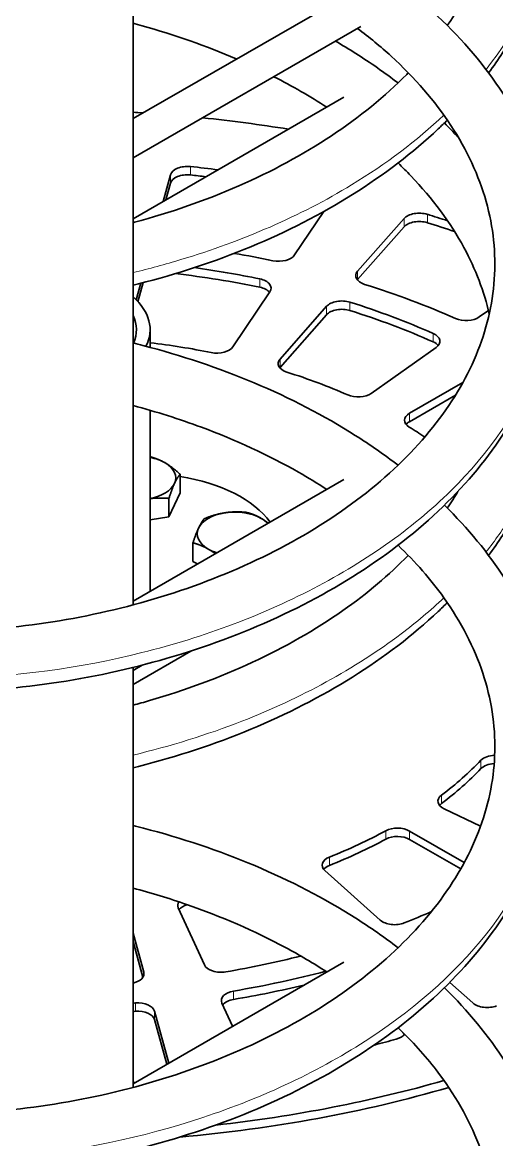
# Model space of a CAD drawing. Header units: millimetres. Extents: x 150 to 6235, y 143 to 4395.
# Drawn here: x 4692.3 to 4831.3, y 2001.6 to 2329.1 of the extents above; entities that cross this region are included whole.
import ezdxf

# ---------------------------------------------------------------- set-up
doc = ezdxf.new("R2010")
doc.units = ezdxf.units.MM
doc.header["$LTSCALE"] = 15
doc.layers.add('AM_0', color=7, linetype='Continuous', lineweight=35)
doc.layers.add('AM_TANG', color=171, linetype='Continuous', lineweight=18, true_color=0x8080ff)

msp = doc.modelspace()

# ---------------------------------------------------------------- linework, layer by layer
at = {"layer": 'AM_0'}
for p, q in [((4724.766, 2158.374), (4724.766, 2373.759)), ((4724.766, 2300.885), (4786.477, 2336.515)), ((4724.766, 2289.338), (4791.466, 2327.848)), ((4724.766, 2271.492), (4786.477, 2307.121)), ((4733.585, 2276.583), (4735.737, 2284.429)), ((4735.737, 2281.98), (4734.383, 2277.044)), ((4780.695, 2273.681), (4772.113, 2260.917)), ((4790.536, 2256.157), (4804.159, 2271.594)), ((4804.159, 2269.144), (4790.536, 2253.708)), ((4725.679, 2247.764), (4727.012, 2252.624)), ((4727.735, 2252.809), (4726.203, 2247.224)), ((4764.873, 2250.148), (4754.013, 2233.994)), ((4767.827, 2230.425), (4781.453, 2245.865)), ((4781.453, 2243.416), (4767.827, 2227.976)), ((4828.866, 2244.65), (4826.169, 2242.742)), ((4729.766, 2233.835), (4729.766, 2239.037)), ((4813.521, 2233.792), (4794.545, 2220.366)), ((4805.773, 2214.508), (4821.388, 2223.523)), ((4819.226, 2219.826), (4805.773, 2212.058)), ((4729.766, 2162.355), (4729.766, 2215.389)), ((4724.766, 2159.468), (4786.477, 2195.097)), ((4738.551, 2191.251), (4738.551, 2196.654)), ((4738.551, 2191.251), (4735.264, 2184.168)), ((4735.264, 2184.168), (4735.264, 2189.571)), ((4735.264, 2184.168), (4729.766, 2183.317)), ((4742.298, 2171.125), (4742.298, 2176.528)), ((4743.627, 2170.358), (4742.298, 2171.125)), ((4724.766, 2135.079), (4741.647, 2144.825)), ((4727.456, 2140.714), (4724.766, 2139.161)), ((4724.766, 2016.957), (4724.766, 2140.039)), ((4826.598, 2093.553), (4815.92, 2098.584)), ((4805.773, 2092.101), (4821.794, 2082.852)), ((4820.765, 2080.996), (4805.773, 2089.652)), ((4797.2, 2065.971), (4780.947, 2080.539)), ((4745.687, 2052.862), (4738.027, 2069.617)), ((4724.766, 2062.174), (4727.913, 2050.701)), ((4727.647, 2049.221), (4724.766, 2059.724)), ((4724.766, 2018.051), (4786.477, 2053.68)), ((4824.283, 2041.695), (4817.553, 2047.727)), ((4753.909, 2034.877), (4750.793, 2041.693)), ((4731.043, 2039.292), (4735.215, 2024.084)), ((4734.635, 2023.749), (4731.043, 2036.842)), ((4804.159, 2032.566), (4803.199, 2033.654))]:
    msp.add_line(p, q, dxfattribs=at)
for centre, major_axis, start_param, end_param in [((4699.766, 2153.305), (260, 0), 1.4633465, 1.4744937), ((4699.766, 2153.305), (260, 0), 1.2960372, 1.3953202), ((4740.676, 2283.978), (-5, 0), 4.5335685, 6.1261057), ((4699.766, 2153.305), (235, 0), 1.3567004, 1.3919759), ((4740.676, 2281.528), (-5, 0), 4.5335685, 6.1261057), ((4699.766, 2150.855), (-235, 0), 4.5135443, 4.5335685), ((4808.614, 2270.283), (-5, 0), 4.2194092, 5.8119464), ((4699.766, 2153.305), (235, 0), 1.0489839, 1.0778166), ((4808.614, 2267.834), (5, 0), 1.0778166, 2.6703538), ((4699.766, 2150.855), (-235, 0), 4.1804521, 4.2194092), ((4699.766, 2153.305), (-195, 0), 4.3671426, 4.428381), ((4767.452, 2261.961), (5, 0), 4.3671426, 5.9129363), ((4699.766, 2153.305), (185, 0), 1.2283287, 1.3364966), ((4794.991, 2254.847), (-5, 0), 5.8119464, 7.3577401), ((4699.766, 2150.855), (-185, 0), 4.3699214, 4.5086812), ((4760.212, 2251.193), (5, 0), 5.9129363, 7.511514), ((4794.991, 2252.397), (5, 0), 2.6703538, 2.7034436), ((4760.212, 2248.743), (5, 0), 0.4349578, 1.2283287), ((4699.766, 2153.305), (-195, 0), 4.0529833, 4.2161475), ((4699.766, 2239.037), (30, 0), 5.9975444, 6.8688709), ((4785.908, 2244.554), (-5, 0), 4.2133687, 5.8119464), ((4699.766, 2153.305), (185, 0), 0.9141694, 1.0717761), ((4699.766, 2239.037), (26, 0), 6.0174224, 6.5614321), ((4785.908, 2242.105), (5, 0), 1.0717761, 2.6703538), ((4699.766, 2150.855), (-185, 0), 4.0557621, 4.2133687), ((4822.295, 2244.567), (5, 0), 4.0529833, 5.5987771), ((4809.647, 2235.618), (5, 0), 5.5987771, 7.1973547), ((4699.766, 2153.305), (-145, 0), 4.3754795, 4.5039872), ((4749.352, 2235.038), (5, 0), 4.3754795, 5.9129363), ((4809.647, 2233.168), (5, 0), 0.438149, 0.9141694), ((4772.282, 2229.115), (-5, 0), 5.8119464, 7.3494032), ((4772.282, 2226.665), (5, 0), 2.6703538, 2.7034436), ((4699.766, 2153.305), (-145, 0), 4.0613203, 4.2078106), ((4790.671, 2222.192), (5, 0), 4.0613203, 5.5987771), ((4809.308, 2212.467), (-5, 0), 5.4977871, 7.035244), ((4809.308, 2210.017), (5, 0), 2.3561945, 2.7034436), ((4699.766, 2153.305), (-145, 0), 3.8464448, 3.8936513), ((4726.282, 2195.558), (-11, 0), 3.9269908, 4.3901602), ((4726.282, 2195.558), (11, 0), 6.0213859, 7.0685835), ((4726.282, 2195.558), (11, 0), 5.0346178, 6.0213859), ((4728.05, 2173.717), (40, 0), 0.3975219, 1.3051547), ((4754.567, 2179.229), (-11, 0), 4.9741884, 6.0213859), ((4754.567, 2179.229), (-11, 0), 3.9269908, 4.9741884), ((4754.567, 2179.229), (-11, 0), 6.0213859, 7.0685835), ((4754.567, 2179.229), (-11, 0), 3.6385503, 3.9269908), ((4754.567, 2179.229), (11, 0), 3.9269908, 4.2154313), ((4699.766, 2153.305), (145, 0), 5.6321166, 5.7786069), ((4831.073, 2111.438), (-5, 0), 4.7855278, 5.7786069), ((4699.766, 2150.855), (-145, 0), 2.4905239, 2.6370142), ((4831.073, 2108.988), (5, 0), 1.6723312, 2.6370142), ((4819.081, 2100.82), (-5, 0), 5.6321166, 7.1695734), ((4819.081, 2098.371), (5, 0), 2.4905239, 2.7034436), ((4802.237, 2090.06), (-5, 0), 3.9269908, 5.4644476), ((4699.766, 2153.305), (145, 0), 5.3179573, 5.4644476), ((4699.766, 2150.855), (-145, 0), 2.1763647, 2.322855), ((4802.237, 2087.611), (5, 0), 0.7853982, 2.322855), ((4785.15, 2082.102), (-5, 0), 5.3179573, 6.8554141), ((4785.15, 2079.652), (5, 0), 2.1763647, 2.7034436), ((4742.861, 2070.353), (-5, 0), 5.9305389, 6.5412549), ((4742.861, 2067.904), (5, 0), 2.0248142, 2.7290532), ((4699.766, 2153.305), (-185, 0), 2.1708065, 2.2237457), ((4801.403, 2067.534), (5, 0), 3.7138215, 5.3123992), ((4699.766, 2153.305), (-185, 0), 1.8566472, 1.9832225), ((4722.975, 2050.249), (5, 0), 5.0787504, 6.4402649), ((4750.521, 2053.599), (-5, 0), 0.2580696, 1.8566472), ((4699.766, 2153.305), (195, 0), 4.9954611, 5.1432355), ((4699.766, 2150.855), (-195, 0), 1.8538685, 1.9658125), ((4755.627, 2042.43), (-5, 0), 4.9954611, 6.5412549), ((4699.766, 2153.305), (195, 0), 4.8409479, 4.844466), ((4726.105, 2038.84), (5, 0), 0.1570796, 1.7028734), ((4755.627, 2039.981), (5, 0), 1.8538685, 2.7290532), ((4828.487, 2043.258), (5, 0), 3.7138215, 5.3063586), ((4699.766, 2150.855), (-195, 0), 1.6993553, 1.7028734), ((4726.105, 2036.391), (5, 0), 0.1570796, 1.7028734), ((4699.766, 2153.305), (-235, 0), 1.9901603, 2.0202944), ((4799.704, 2033.705), (5, 0), 5.161887, 5.8780398), ((4799.704, 2031.255), (5, 0), 0.438149, 0.4712389), ((4699.766, 2153.305), (-235, 0), 1.677381, 1.6802607), ((4699.766, 2153.305), (-260, 0), 1.7612037, 2.0336485), ((4699.766, 2150.855), (-260, 0), 1.7204088, 2.0397257)]:
    msp.add_ellipse(centre, major_axis=major_axis, ratio=0.5773503, start_param=start_param, end_param=end_param, dxfattribs=at)
for points, knots in [([(4815.976, 2441.018), (4822.902, 2434.248), (4828.92, 2426.938), (4838.881, 2411.309), (4842.784, 2402.848), (4847.586, 2386.389), (4848.757, 2378.326), (4848.757, 2361.663), (4847.392, 2352.96), (4842.088, 2336.138), (4838.118, 2327.906), (4831.73, 2318.163), (4830.362, 2316.217), (4828.923, 2314.297)], [408.9291835, 408.9291835, 408.9291835, 408.9291835, 412.2432927, 412.2432927, 415.7079064, 415.7079064, 418.8524238, 418.8524238, 422.2437742, 422.2437742, 425.63291, 425.63291, 426.4913169, 426.4913169, 426.4913169, 426.4913169]), ([(4816.822, 2328.157), (4818.201, 2330.166), (4819.48, 2332.196), (4824.735, 2341.337), (4827.617, 2348.705), (4830.846, 2363.583), (4831.181, 2371.202), (4829.243, 2386.365), (4826.911, 2394.022), (4819.69, 2408.78), (4814.766, 2415.993), (4806.734, 2424.978), (4804.624, 2427.156), (4802.396, 2429.288)], [106.9324275, 106.9324275, 106.9324275, 106.9324275, 107.8669257, 107.8669257, 111.1120429, 111.1120429, 114.4091889, 114.4091889, 117.7545381, 117.7545381, 121.0693277, 121.0693277, 122.1533323, 122.1533323, 122.1533323, 122.1533323]), ([(4724.257, 2376.655), (4729.867, 2375.292), (4735.433, 2373.735), (4751.847, 2368.493), (4762.533, 2364.198), (4782.535, 2354.235), (4791.978, 2348.498), (4808.989, 2335.846), (4816.664, 2328.844), (4829.695, 2313.928), (4835.139, 2305.912), (4843.355, 2289.345), (4846.198, 2280.684), (4848.381, 2267.421), (4848.757, 2262.849), (4848.757, 2249.629), (4847.389, 2240.914), (4842.075, 2224.083), (4838.102, 2215.852), (4827.843, 2200.217), (4821.464, 2192.717), (4806.726, 2178.828), (4798.248, 2172.358), (4779.81, 2160.805), (4769.723, 2155.65), (4748.676, 2146.91), (4737.578, 2143.264), (4715.16, 2137.611), (4703.691, 2135.562), (4681.166, 2133.079), (4669.961, 2132.626), (4648.555, 2133.234), (4638.215, 2134.298), (4619.053, 2137.785), (4610.112, 2140.232), (4594.158, 2146.315), (4587.052, 2149.994), (4575.122, 2158.431), (4570.215, 2163.261), (4563.291, 2173.826), (4561.193, 2179.667), (4560.778, 2186.252), (4560.757, 2186.914), (4560.757, 2189.568), (4560.946, 2191.56), (4562.32, 2198.786), (4564.663, 2203.86), (4571.518, 2213.196), (4576.141, 2217.517), (4587.591, 2225.456), (4594.643, 2229.055), (4610.639, 2235.09), (4619.725, 2237.537), (4639.162, 2240.98), (4649.634, 2242.006), (4665.15, 2242.364), (4669.93, 2242.327), (4674.766, 2242.143)], [35.7079836, 35.7079836, 35.7079836, 35.7079836, 37.4341575, 37.4341575, 40.8936332, 40.8936332, 44.3607298, 44.3607298, 47.8361733, 47.8361733, 51.3112691, 51.3112691, 54.7635829, 54.7635829, 56.5534282, 56.5534282, 59.949048, 59.949048, 63.3381619, 63.3381619, 66.7663191, 66.7663191, 70.2312561, 70.2312561, 73.7083917, 73.7083917, 77.1808502, 77.1808502, 80.6444617, 80.6444617, 84.1021419, 84.1021419, 87.5602208, 87.5602208, 91.0277769, 91.0277769, 94.5161158, 94.5161158, 98.0242484, 98.0242484, 101.4545621, 101.4545621, 101.8378827, 101.8378827, 102.9890711, 102.9890711, 106.073566, 106.073566, 109.2726174, 109.2726174, 112.7119691, 112.7119691, 116.2196977, 116.2196977, 119.708201, 119.708201, 121.2177856, 121.2177856, 121.2177856, 121.2177856]), ([(4755.018, 2318.351), (4746.192, 2322.173), (4736.869, 2325.447), (4726.529, 2328.332), (4725.648, 2328.571), (4724.766, 2328.806)], [45.8824541, 45.8824541, 45.8824541, 45.8824541, 48.8313319, 48.8313319, 49.1049581, 49.1049581, 49.1049581, 49.1049581]), ([(4609.958, 2159.333), (4613.128, 2158.171), (4616.508, 2157.101), (4627.843, 2154.051), (4636.58, 2152.47), (4655.221, 2150.619), (4665.275, 2150.347), (4685.885, 2151.266), (4696.597, 2152.472), (4717.814, 2156.383), (4728.478, 2159.119), (4748.901, 2166.004), (4758.814, 2170.203), (4777.103, 2179.813), (4785.621, 2185.294), (4800.604, 2197.168), (4807.188, 2203.647), (4817.973, 2217.165), (4822.252, 2224.301), (4828.301, 2238.828), (4830.094, 2246.324), (4831.122, 2261.382), (4830.317, 2269.058), (4826.08, 2284.156), (4822.593, 2291.691), (4813.209, 2305.977), (4807.279, 2312.844), (4797.28, 2321.992), (4794.008, 2324.707), (4790.551, 2327.32)], [411.5326582, 411.5326582, 411.5326582, 411.5326582, 412.9960435, 412.9960435, 416.1993932, 416.1993932, 419.4320101, 419.4320101, 422.6805458, 422.6805458, 425.9336915, 425.9336915, 429.1832911, 429.1832911, 432.4239994, 432.4239994, 435.6552296, 435.6552296, 438.8875739, 438.8875739, 442.1509736, 442.1509736, 445.4750093, 445.4750093, 448.8172381, 448.8172381, 452.1038153, 452.1038153, 453.5506012, 453.5506012, 453.5506012, 453.5506012]), ([(4784.085, 2323.586), (4786.091, 2322.415), (4788.063, 2321.215), (4794.305, 2317.249), (4798.451, 2314.357), (4802.398, 2311.329)], [495.1360533, 495.1360533, 495.1360533, 495.1360533, 495.8683941, 495.8683941, 497.5001438, 497.5001438, 497.5001438, 497.5001438]), ([(4724.766, 2270.395), (4724.921, 2270.436), (4725.075, 2270.478), (4735.697, 2273.327), (4746.019, 2276.909), (4765.387, 2285.386), (4774.582, 2290.342), (4791.123, 2301.306), (4798.6, 2307.393), (4805.097, 2313.994), (4805.245, 2314.145), (4805.392, 2314.296)], [94.8576227, 94.8576227, 94.8576227, 94.8576227, 94.9056421, 94.9056421, 98.157604, 98.157604, 101.4025953, 101.4025953, 104.6374904, 104.6374904, 104.7130959, 104.7130959, 104.7130959, 104.7130959]), ([(4816.825, 2300.438), (4815.952, 2299.57), (4815.064, 2298.71), (4806.756, 2290.876), (4798.281, 2284.405), (4779.847, 2272.848), (4769.761, 2267.692), (4748.717, 2258.948), (4737.62, 2255.3), (4725.854, 2252.331), (4725.31, 2252.196), (4724.766, 2252.062)], [428.6389045, 428.6389045, 428.6389045, 428.6389045, 429.0610101, 429.0610101, 432.5259158, 432.5259158, 436.0030497, 436.0030497, 439.4755188, 439.4755188, 439.6435539, 439.6435539, 439.6435539, 439.6435539]), ([(4829.112, 2243.593), (4827.632, 2250.178), (4825.144, 2256.738), (4817.757, 2270.364), (4812.501, 2277.474), (4804.943, 2285.382), (4803.691, 2286.634), (4802.397, 2287.871)], [32.9212744, 32.9212744, 32.9212744, 32.9212744, 35.8125937, 35.8125937, 39.1184508, 39.1184508, 39.7481218, 39.7481218, 39.7481218, 39.7481218]), ([(4847.455, 2243.592), (4848.319, 2238.717), (4848.757, 2233.796), (4848.757, 2220.246), (4847.392, 2211.542), (4842.088, 2194.721), (4838.118, 2186.489), (4831.73, 2176.746), (4830.363, 2174.8), (4828.923, 2172.88)], [507.5035982, 507.5035982, 507.5035982, 507.5035982, 509.4271986, 509.4271986, 512.818549, 512.818549, 516.2076847, 516.2076847, 517.0660594, 517.0660594, 517.0660594, 517.0660594]), ([(4724.766, 2235.116), (4725.73, 2234.879), (4726.692, 2234.637), (4738.813, 2231.511), (4749.835, 2227.825), (4770.727, 2219.019), (4780.732, 2213.839), (4794.232, 2205.277), (4798.415, 2202.361), (4802.396, 2199.308)], [126.3362926, 126.3362926, 126.3362926, 126.3362926, 126.6337795, 126.6337795, 130.0914855, 130.0914855, 133.5551413, 133.5551413, 135.2008021, 135.2008021, 135.2008021, 135.2008021]), ([(4781.511, 2192.23), (4778.828, 2193.971), (4776.063, 2195.652), (4764.4, 2202.289), (4754.768, 2206.733), (4738.279, 2212.849), (4731.563, 2214.972), (4724.766, 2216.781)], [372.3553509, 372.3553509, 372.3553509, 372.3553509, 373.3920889, 373.3920889, 376.6220734, 376.6220734, 378.7253057, 378.7253057, 378.7253057, 378.7253057]), ([(4815.976, 2187.577), (4822.872, 2180.836), (4828.869, 2173.56), (4838.828, 2157.97), (4842.742, 2149.512), (4847.575, 2133.021), (4848.757, 2124.921), (4848.757, 2108.223), (4847.392, 2099.519), (4842.088, 2082.698), (4838.119, 2074.466), (4827.866, 2058.829), (4821.489, 2051.328), (4806.756, 2037.436), (4798.282, 2030.964), (4779.848, 2019.408), (4769.762, 2014.252), (4748.717, 2005.507), (4737.621, 2001.859), (4715.203, 1996.202), (4703.734, 1994.151), (4681.209, 1991.665), (4670.003, 1991.209), (4648.595, 1991.813), (4638.253, 1992.876), (4619.088, 1996.36), (4610.144, 1998.805), (4594.187, 2004.885), (4587.078, 2008.562), (4575.142, 2016.996), (4570.232, 2021.825), (4563.301, 2032.387), (4561.199, 2038.228), (4560.778, 2044.82), (4560.757, 2045.49), (4560.757, 2048.173), (4560.951, 2050.187), (4562.344, 2057.433), (4564.696, 2062.503), (4571.57, 2071.834), (4576.203, 2076.152), (4587.673, 2084.085), (4594.735, 2087.68), (4610.747, 2093.706), (4619.84, 2096.147), (4639.289, 2099.579), (4649.766, 2100.598), (4665.241, 2100.946), (4669.976, 2100.908), (4674.766, 2100.726)], [137.2049319, 137.2049319, 137.2049319, 137.2049319, 140.5047858, 140.5047858, 143.9695045, 143.9695045, 147.1280981, 147.1280981, 150.5193892, 150.5193892, 153.9085253, 153.9085253, 157.3366246, 157.3366246, 160.8015299, 160.8015299, 164.2786638, 164.2786638, 167.751133, 167.751133, 171.2147549, 171.2147549, 174.6724392, 174.6724392, 178.1305124, 178.1305124, 181.5980494, 181.5980494, 185.0863558, 185.0863558, 188.5944884, 188.5944884, 192.0250434, 192.0250434, 192.4125865, 192.4125865, 193.5764833, 193.5764833, 196.6610811, 196.6610811, 199.8612155, 199.8612155, 203.3012308, 203.3012308, 206.808963, 206.808963, 210.2973595, 210.2973595, 211.7925254, 211.7925254, 211.7925254, 211.7925254]), ([(4609.958, 2017.915), (4614.099, 2016.399), (4618.601, 2015.037), (4631.425, 2011.929), (4640.383, 2010.518), (4659.378, 2009.034), (4669.567, 2008.961), (4690.346, 2010.293), (4701.095, 2011.714), (4722.285, 2016.05), (4732.885, 2018.999), (4753.085, 2026.287), (4762.84, 2030.68), (4780.73, 2040.64), (4789.005, 2046.281), (4803.444, 2058.425), (4809.722, 2065.019), (4819.864, 2078.714), (4823.802, 2085.916), (4829.159, 2100.543), (4830.595, 2108.073), (4830.895, 2123.173), (4829.715, 2130.857), (4824.73, 2145.9), (4820.877, 2153.371), (4812.017, 2165.787), (4807.507, 2170.952), (4802.397, 2175.848)], [329.1277882, 329.1277882, 329.1277882, 329.1277882, 331.038912, 331.038912, 334.2470256, 334.2470256, 337.4826924, 337.4826924, 340.7324788, 340.7324788, 343.9855561, 343.9855561, 347.2341558, 347.2341558, 350.4734034, 350.4734034, 353.7037737, 353.7037737, 356.9382079, 356.9382079, 360.2091377, 360.2091377, 363.5405735, 363.5405735, 366.8780281, 366.8780281, 369.367926, 369.367926, 369.367926, 369.367926]), ([(4724.766, 2128.979), (4726.379, 2129.407), (4727.987, 2129.854), (4739.983, 2133.33), (4750.187, 2137.113), (4769.234, 2145.962), (4778.223, 2151.092), (4793.359, 2161.71), (4799.81, 2167.151), (4805.391, 2172.878)], [12.4515696, 12.4515696, 12.4515696, 12.4515696, 12.9515424, 12.9515424, 16.2028716, 16.2028716, 19.44654, 19.44654, 22.306717, 22.306717, 22.306717, 22.306717]), ([(4816.825, 2159.021), (4815.952, 2158.152), (4815.064, 2157.293), (4806.756, 2149.459), (4798.281, 2142.987), (4779.847, 2131.431), (4769.761, 2126.275), (4748.717, 2117.531), (4737.62, 2113.883), (4725.854, 2110.914), (4725.31, 2110.778), (4724.766, 2110.645)], [519.2136728, 519.2136728, 519.2136728, 519.2136728, 519.6357849, 519.6357849, 523.1006906, 523.1006906, 526.5778245, 526.5778245, 530.0502935, 530.0502935, 530.2183287, 530.2183287, 530.2183287, 530.2183287]), ([(4724.766, 2093.698), (4725.777, 2093.451), (4726.785, 2093.197), (4738.95, 2090.052), (4749.97, 2086.359), (4770.853, 2077.54), (4780.853, 2072.355), (4794.306, 2063.808), (4798.45, 2060.917), (4802.397, 2057.89)], [216.9110001, 216.9110001, 216.9110001, 216.9110001, 217.2228573, 217.2228573, 220.6805768, 220.6805768, 224.1442664, 224.1442664, 225.7756419, 225.7756419, 225.7756419, 225.7756419]), ([(4781.511, 2050.813), (4777.633, 2053.327), (4773.581, 2055.719), (4760.362, 2062.816), (4750.567, 2067.066), (4735.328, 2072.35), (4730.075, 2073.951), (4724.766, 2075.363)], [289.9505077, 289.9505077, 289.9505077, 289.9505077, 291.4477163, 291.4477163, 294.6784236, 294.6784236, 296.3204676, 296.3204676, 296.3204676, 296.3204676]), ([(4815.976, 2046.16), (4822.902, 2039.39), (4828.921, 2032.079), (4838.882, 2016.45), (4842.785, 2007.989), (4847.586, 1991.53), (4848.757, 1983.468), (4848.757, 1966.805), (4847.392, 1958.102), (4842.088, 1941.28), (4838.118, 1933.048), (4827.865, 1917.411), (4821.489, 1909.911), (4806.756, 1896.018), (4798.281, 1889.547), (4779.847, 1877.99), (4769.761, 1872.834), (4748.717, 1864.09), (4737.62, 1860.442), (4715.203, 1854.785), (4703.734, 1852.734), (4681.208, 1850.248), (4670.002, 1849.792), (4648.594, 1850.396), (4638.252, 1851.459), (4619.088, 1854.942), (4610.144, 1857.388), (4594.186, 1863.468), (4587.077, 1867.145), (4575.142, 1875.579), (4570.232, 1880.408), (4563.301, 1890.97), (4561.198, 1896.811), (4560.778, 1903.403), (4560.757, 1904.073), (4560.757, 1906.755), (4560.951, 1908.769), (4562.343, 1916.015), (4564.696, 1921.085), (4571.569, 1930.416), (4576.203, 1934.734), (4587.672, 1942.667), (4594.734, 1946.263), (4610.746, 1952.288), (4619.839, 1954.729), (4639.287, 1958.161), (4649.764, 1959.181), (4665.24, 1959.529), (4669.975, 1959.491), (4674.766, 1959.309)], [227.779633, 227.779633, 227.779633, 227.779633, 231.0939401, 231.0939401, 234.5585524, 234.5585524, 237.7028743, 237.7028743, 241.0942256, 241.0942256, 244.4833613, 244.4833613, 247.9114614, 247.9114614, 251.3763672, 251.3763672, 254.8535011, 254.8535011, 258.3259701, 258.3259701, 261.7895919, 261.7895919, 265.2472761, 265.2472761, 268.7053494, 268.7053494, 272.1728867, 272.1728867, 275.6611936, 275.6611936, 279.1693262, 279.1693262, 282.5998778, 282.5998778, 282.9873623, 282.9873623, 284.1510825, 284.1510825, 287.2356788, 287.2356788, 290.4357982, 290.4357982, 293.8758043, 293.8758043, 297.3835365, 297.3835365, 300.8719345, 300.8719345, 302.3673006, 302.3673006, 302.3673006, 302.3673006]), ([(4609.957, 1876.497), (4615.082, 1874.622), (4620.771, 1872.982), (4635.16, 1869.867), (4644.331, 1868.633), (4663.661, 1867.53), (4673.972, 1867.664), (4694.896, 1869.419), (4705.667, 1871.059), (4726.801, 1875.825), (4737.322, 1878.988), (4757.27, 1886.68), (4766.85, 1891.265), (4784.312, 1901.572), (4792.33, 1907.368), (4806.199, 1919.775), (4812.159, 1926.476), (4821.64, 1940.34), (4825.227, 1947.603), (4829.878, 1962.321), (4830.948, 1969.884), (4830.505, 1985.017), (4828.94, 1992.701), (4823.201, 2007.668), (4818.982, 2015.064), (4810.291, 2026.317), (4806.542, 2030.459), (4802.396, 2034.43)], [246.7228169, 246.7228169, 246.7228169, 246.7228169, 249.0894642, 249.0894642, 252.3022647, 252.3022647, 255.5407428, 255.5407428, 258.7915815, 258.7915815, 262.0444328, 262.0444328, 265.2919152, 265.2919152, 268.5296776, 268.5296776, 271.7594183, 271.7594183, 274.9966606, 274.9966606, 278.275902, 278.275902, 281.6136128, 281.6136128, 284.9446486, 284.9446486, 286.9628702, 286.9628702, 286.9628702, 286.9628702])]:
    msp.add_open_spline(points, degree=3, knots=knots, dxfattribs=at)
for points in [[(4781.513, 2304.255), (4776.623, 2307.423), (4771.435, 2310.406), (4766.034, 2313.164)], [(4815.976, 2299.601), (4817.34, 2298.267), (4818.67, 2296.912), (4819.962, 2295.537)], [(4816.823, 2186.742), (4817.933, 2188.361), (4818.98, 2189.995), (4819.961, 2191.64)]]:
    msp.add_open_spline(points, degree=3, dxfattribs=at)
for points, weights in [([(4729.766, 2201.791), (4732.056, 2201.207), (4734.061, 2200.049)], [1.00288097947, 1.03645509828, 1]), ([(4734.061, 2200.049), (4736.145, 2198.846), (4738.551, 2196.654)], [1, 1.0379548493, 1]), ([(4736.908, 2193.915), (4736.145, 2192.271), (4735.264, 2189.571)], [1, 1.0379548493, 1]), ([(4738.551, 2196.654), (4737.67, 2195.558), (4736.908, 2193.915)], [1, 1.0379548493, 1]), ([(4735.264, 2189.571), (4732.32, 2189.834), (4729.766, 2189.513)], [1, 1.03385425282, 1.0073151459]), ([(4745.585, 2183.612), (4748.873, 2184.923), (4751.72, 2185.363)], [1, 1.0379548493, 1]), ([(4751.72, 2185.363), (4754.567, 2185.803), (4757.854, 2185.51)], [1, 1.0379548493, 1]), ([(4757.854, 2185.51), (4760.261, 2184.923), (4762.345, 2183.719)], [1, 1.0379548493, 1]), ([(4742.298, 2176.528), (4743.179, 2179.229), (4743.941, 2180.872)], [1, 1.0379548493, 1]), ([(4743.941, 2180.872), (4744.704, 2182.516), (4745.585, 2183.612)], [1, 1.0379548493, 1]), ([(4762.345, 2183.719), (4763.356, 2183.135), (4764.403, 2182.353)], [1, 1.0180695804, 1.01893399509]), ([(4746.788, 2174.738), (4744.704, 2175.941), (4742.298, 2176.528)], [1, 1.0379548493, 1]), ([(4748.846, 2173.371), (4747.8, 2174.154), (4746.788, 2174.738)], [1.01893399509, 1.0180695804, 1])]:
    msp.add_rational_spline(points, weights, degree=2, dxfattribs=at)
at = {"layer": 'AM_TANG'}
for p, q in [((4741.565, 2284.369), (4741.565, 2286.819)), ((4735.737, 2284.429), (4735.737, 2281.98)), ((4810.98, 2270.377), (4810.98, 2272.826)), ((4804.159, 2271.594), (4804.159, 2269.144)), ((4790.536, 2253.708), (4790.536, 2256.157)), ((4761.891, 2253.912), (4761.891, 2251.462)), ((4788.3, 2244.64), (4788.3, 2247.089)), ((4781.453, 2245.865), (4781.453, 2243.416)), ((4812.699, 2237.904), (4812.699, 2235.455)), ((4767.827, 2227.976), (4767.827, 2230.425)), ((4805.773, 2212.058), (4805.773, 2214.508)), ((4826.696, 2112.833), (4826.696, 2110.384)), ((4815.104, 2100.12), (4815.104, 2102.57)), ((4798.822, 2092.168), (4798.822, 2089.719)), ((4805.773, 2089.652), (4805.773, 2092.101)), ((4782.304, 2082.026), (4782.304, 2084.475)), ((4727.913, 2050.701), (4727.913, 2049.798)), ((4754.231, 2042.752), (4754.231, 2045.202)), ((4725.446, 2041.702), (4725.446, 2039.252)), ((4731.043, 2036.842), (4731.043, 2039.292)), ((4804.159, 2032.707), (4804.159, 2032.566))]:
    msp.add_line(p, q, dxfattribs=at)
for points, knots in [([(4828.171, 2315.29), (4837.129, 2326.616), (4843.362, 2338.886), (4846.458, 2351.486), (4847.986, 2357.708), (4848.749, 2364.009), (4848.749, 2370.309)], [8.09808649, 8.09808649, 8.09808649, 8.09808649, 8.46046111, 8.46046111, 8.46046111, 8.6393798, 8.6393798, 8.6393798, 8.6393798]), ([(4724.766, 2255.763), (4729.481, 2256.888), (4734.163, 2258.148), (4738.79, 2259.542), (4756.72, 2264.944), (4773.796, 2272.359), (4788.782, 2281.46), (4798.833, 2287.564), (4807.939, 2294.425), (4815.82, 2301.869)], [7.20798709, 7.20798709, 7.20798709, 7.20798709, 7.30718236, 7.30718236, 7.30718236, 7.6916222, 7.6916222, 7.6916222, 7.94947424, 7.94947424, 7.94947424, 7.94947424]), ([(4560.765, 2187.577), (4560.765, 2183.751), (4561.619, 2179.925), (4563.33, 2176.192), (4566.801, 2168.615), (4573.796, 2161.431), (4583.808, 2155.369), (4593.819, 2149.307), (4606.84, 2144.372), (4621.929, 2141.13), (4637.058, 2137.878), (4654.255, 2136.333), (4672.273, 2136.815), (4690.283, 2137.297), (4709.099, 2139.806), (4727.356, 2144.37), (4745.606, 2148.933), (4763.284, 2155.548), (4779.109, 2163.944), (4794.927, 2172.338), (4808.883, 2182.508), (4819.964, 2193.927), (4831.042, 2205.342), (4839.24, 2218), (4843.964, 2231.191), (4847.141, 2240.064), (4848.746, 2249.175), (4848.75, 2258.286)], [30.6305284, 30.6305284, 30.6305284, 30.6305284, 30.8198476, 30.8198476, 30.8198476, 31.2041896, 31.2041896, 31.2041896, 31.5884834, 31.5884834, 31.5884834, 31.9737867, 31.9737867, 31.9737867, 32.3589178, 32.3589178, 32.3589178, 32.743888, 32.743888, 32.743888, 33.1287089, 33.1287089, 33.1287089, 33.5133917, 33.5133917, 33.5133917, 33.772121, 33.772121, 33.772121, 33.772121]), ([(4828.166, 2173.874), (4830.854, 2177.267), (4833.299, 2180.744), (4835.485, 2184.291), (4843.227, 2196.854), (4847.704, 2210.284), (4848.59, 2223.817), (4848.701, 2225.508), (4848.756, 2227.2), (4848.755, 2228.892)], [1.8148976, 1.8148976, 1.8148976, 1.8148976, 1.92349399, 1.92349399, 1.92349399, 2.30814325, 2.30814325, 2.30814325, 2.35619449, 2.35619449, 2.35619449, 2.35619449]), ([(4724.765, 2114.348), (4735.666, 2116.953), (4746.393, 2120.276), (4756.661, 2124.287), (4773.885, 2131.016), (4789.806, 2139.679), (4803.274, 2149.859), (4807.736, 2153.232), (4811.928, 2156.771), (4815.82, 2160.452)], [0.92480178, 0.92480178, 0.92480178, 0.92480178, 1.15414646, 1.15414646, 1.15414646, 1.53882845, 1.53882845, 1.53882845, 1.66629599, 1.66629599, 1.66629599, 1.66629599]), ([(4560.76, 2046.16), (4560.767, 2039.995), (4563.008, 2033.83), (4567.406, 2028.055), (4572.947, 2020.78), (4581.907, 2014.13), (4593.64, 2008.796), (4605.721, 2003.302), (4620.734, 1999.21), (4637.53, 1997.06), (4653.886, 1994.965), (4671.92, 1994.714), (4690.322, 1996.535), (4708.719, 1998.355), (4727.472, 2002.246), (4745.218, 2008.136), (4762.96, 2014.024), (4779.683, 2021.908), (4794.174, 2031.425), (4808.661, 2040.94), (4820.907, 2052.083), (4830.023, 2064.255), (4839.137, 2076.424), (4845.116, 2089.615), (4847.527, 2103.081), (4848.345, 2107.656), (4848.752, 2112.262), (4848.75, 2116.868)], [24.3473431, 24.3473431, 24.3473431, 24.3473431, 24.6524172, 24.6524172, 24.6524172, 25.0367144, 25.0367144, 25.0367144, 25.4324143, 25.4324143, 25.4324143, 25.8177282, 25.8177282, 25.8177282, 26.2029541, 26.2029541, 26.2029541, 26.588095, 26.588095, 26.588095, 26.9731538, 26.9731538, 26.9731538, 27.3581333, 27.3581333, 27.3581333, 27.4889357, 27.4889357, 27.4889357, 27.4889357])]:
    msp.add_open_spline(points, degree=3, knots=knots, dxfattribs=at)

doc.saveas('drawing.dxf')
